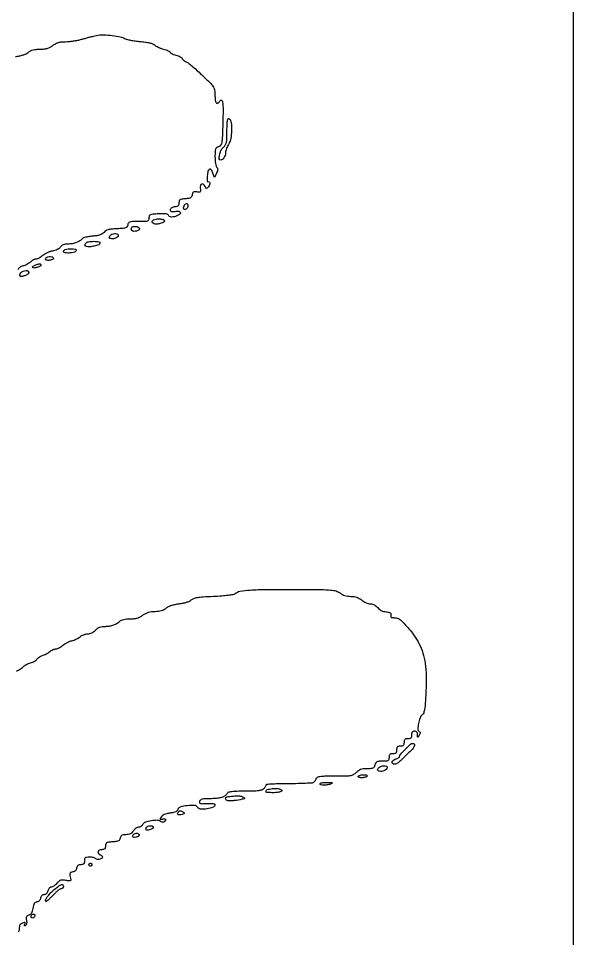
# Model space of a CAD drawing. Extents: x 0 to 2372, y 0 to 2187.
# Drawn here: x 2002 to 2372, y 1089 to 1703 of the extents above; entities that cross this region are included whole.
import ezdxf

# ---------------------------------------------------------------- set-up
doc = ezdxf.new("R2010")
doc.units = 0

msp = doc.modelspace()

# ---------------------------------------------------------------- linework, layer by layer
msp.add_lwpolyline([(0, 1093.5), (0, 0), (1186, 0), (2372, 0), (2372, 1093.5), (2372, 2187), (1186, 2187), (0, 2187)], close=True)
for points in [[(1999.981794, 1677.072381, 0.02249), (2002.611401, 1677.503059, 0.027201), (2005.026682, 1678.149971, 0.030054), (2007.076365, 1678.959567, 0.057626), (2008.580383, 1679.884569, -0.050379), (2010.126523, 1680.866554, -0.05061), (2011.835484, 1681.5177, -0.042927), (2013.875582, 1681.882828, -0.022829), (2016.440579, 1682, 0.024094), (2019.126305, 1682.129494, 0.046988), (2021.230242, 1682.534699, 0.051682), (2023.087952, 1683.292773, 0.036245), (2025, 1684.5, -0.036174), (2026.902078, 1685.701312, -0.051093), (2028.75515, 1686.460653, -0.046867), (2030.842448, 1686.868886, -0.024874), (2033.476351, 1687, 0.023757), (2035.818379, 1687.11134, 0.012952), (2038.675808, 1687.458526, 0.012881), (2041.568345, 1687.962712, 0.019938), (2044.032072, 1688.560938, -0.00188), (2046.381888, 1689.222197, -0.001498), (2048.921921, 1689.918499, -0.001514), (2051.278802, 1690.549356, -0.003813), (2053, 1690.990466, -0.05953), (2057.21691, 1691.517489, -0.023306), (2063.086181, 1691.275603, -0.022761), (2068.814613, 1690.507412, -0.074641), (2072.420266, 1689.281133, 0.054625), (2074.045158, 1688.655206, 0.0144), (2076.761737, 1688.019838, 0.014442), (2079.914482, 1687.471904, 0.014368), (2083.098943, 1687.105806, -0.013496), (2086.519896, 1686.718568, -0.023819), (2089.312146, 1686.189276, -0.028104), (2091.441136, 1685.551275, -0.095691), (2092.678676, 1684.812562, 0.055666), (2093.668234, 1684.109483, 0.020031), (2095.213424, 1683.331442, 0.01958), (2096.989289, 1682.607163, 0.021974), (2098.75, 1682.054483, -0.019012), (2100.378381, 1681.553914, -0.028516), (2101.751563, 1680.984206, -0.027648), (2102.766524, 1680.422369, -0.257992), (2103, 1680, 0.251975), (2103.226293, 1679.579471, 0.029959), (2104.175, 1679.031799, 0.029993), (2105.467504, 1678.479724, 0.020172), (2107, 1678, -0.020454), (2108.532473, 1677.519335, -0.030354), (2109.825, 1676.964422, -0.030525), (2110.772192, 1676.412941, -0.250691), (2111, 1675.987136, 0.186978), (2111.175884, 1675.533247, 0.032967), (2111.847146, 1674.888168, 0.031761), (2112.779589, 1674.199563, 0.023841), (2113.883903, 1673.560036, -0.048682), (2115.467316, 1672.534952, -0.007887), (2118.304763, 1670.204532, -0.008638), (2121.565132, 1667.341215, -0.007502), (2124.883903, 1664.231243, -0.005126), (2130.146548, 1659.043953, -0.056419), (2131.982542, 1656.724805, -0.104806), (2132.764907, 1654.568617, -0.03482), (2133, 1651.196887, 0.014046), (2133.069415, 1648.72639, 0.051473), (2133.317012, 1647.182671, 0.100801), (2133.750972, 1646.31294, 0.230733), (2134.393011, 1646, 0.10561), (2134.973326, 1646.123956, 0.066608), (2135.564758, 1646.489745, 0.062433), (2136.077209, 1647.029802, 0.067116), (2136.425794, 1647.667217, -0.461114), (2137.3182, 1647.983169, -0.236246), (2138.062415, 1646.854578, -0.030514), (2138.364787, 1641.644815, -0.006715), (2138.217206, 1632.682304, -0.00238), (2137.884367, 1623.08208, -0.034677), (2137.516214, 1619.709907, -0.116597), (2136.773485, 1618.002042, -0.142226), (2135.387047, 1616.957055, 0.076665), (2134.091361, 1616.221457, 0.141094), (2133.391405, 1615.243226, 0.074438), (2133.073701, 1613.610082, 0.010884), (2133, 1610.224751, 0.018549), (2133.085954, 1607.90865, 0.022974), (2133.344532, 1605.766489, 0.022176), (2133.716769, 1604.023587, 0.133444), (2134.172874, 1603.227126, -0.093736), (2134.661703, 1602.510258, -0.113593), (2134.811304, 1601.712303, -0.077393), (2134.610956, 1600.699879, -0.02453), (2134.011279, 1599.277126), (2132.676809, 1596.5), (2131.645363, 1599.25, 0.057922), (2130.476219, 1601.525922, 0.362679), (2129.312202, 1601.86655, 0.237244), (2128.329153, 1600.684527, 0.037124), (2127.850694, 1597.595449, 0.013761), (2127.764367, 1595.934671, 0.026785), (2127.803031, 1594.608364, 0.03352), (2127.937853, 1593.714584, 0.516704), (2128.180902, 1593.611761, -0.284375), (2129.029306, 1593.611334, -0.222834), (2129.542617, 1592.823851, -0.118384), (2129.407699, 1591.430198, -0.113792), (2128.655069, 1590.226497, -0.016316), (2127.694298, 1589.326464, -0.193159), (2127.221734, 1589.160086, -0.265941), (2126.852978, 1589.392793, -0.030408), (2126.429755, 1590.322459, 0.114476), (2125.440273, 1591.786409, 0.276907), (2124.211097, 1592.046079, 0.248267), (2123.295105, 1591.066804, 0.103127), (2123.183516, 1589.202985, -0.023324), (2123.345591, 1587.572702, -0.207308), (2123.09951, 1586.911675, -0.215736), (2122.455854, 1586.654115, -0.025357), (2120.879847, 1586.804327, 0.034857), (2119.446268, 1586.91355, 0.145091), (2118.622591, 1586.675078, 0.166684), (2118.126539, 1586.049565, 0.049924), (2117.832831, 1584.851342, -0.075116), (2117.463039, 1583.614694, -0.152303), (2116.783003, 1582.874104, -0.094897), (2115.563017, 1582.447366, -0.018761), (2113.25, 1582.192502, 0.01622), (2110.854832, 1581.940898, 0.106932), (2109.729519, 1581.529929, 0.184335), (2109.180513, 1580.797172, 0.069721), (2109, 1579.508925, -0.058924), (2108.860049, 1578.325491, -0.140662), (2108.428265, 1577.562391, -0.12455), (2107.617273, 1577.088777, -0.041481), (2106.258551, 1576.816422, 0.051234), (2105.188138, 1576.580099, 0.058168), (2104.236039, 1576.136656, 0.066821), (2103.536552, 1575.564587, 0.142138), (2103.2231, 1574.946662, 0.134622), (2103.281897, 1574.218554, 0.224732), (2103.710271, 1573.794386, 0.097091), (2104.656013, 1573.656505, 0.016855), (2106.464549, 1573.806068, -0.044197), (2108.859873, 1573.872869, -0.251712), (2109.907085, 1573.225569, -0.353263), (2109.750148, 1572.222332, -0.061344), (2108.065741, 1571.035184, -0.060733), (2106.062055, 1570.257845, -0.071163), (2104.036708, 1570.040969, -0.100046), (2102.545234, 1570.397811, -0.292489), (2102.002098, 1571.25, 0.295054), (2101.63884, 1571.814063, 0.071376), (2100.520654, 1572.138403, 0.03786), (2098.592543, 1572.262198, 0.00999), (2095.502098, 1572.164673, 0.007151), (2091.501391, 1571.900936, 0.08017), (2089.957904, 1571.523012, 0.205951), (2089.247618, 1570.782325, 0.089797), (2089, 1569.414673, -0.090108), (2088.749728, 1568.037215, -0.222589), (2088.032465, 1567.337104, -0.078147), (2086.454352, 1567.051101, -0.005827), (2082.069551, 1567, 0.00681), (2077.8703, 1566.942802, 0.068527), (2076.145988, 1566.657309, 0.178359), (2075.275803, 1565.990383, 0.106091), (2074.819551, 1564.75, -0.109321), (2074.356034, 1563.514276, -0.164945), (2073.460873, 1562.809125, -0.066804), (2071.702346, 1562.440072, -0.007517), (2067.620912, 1562.201368, 0.011854), (2063.984944, 1561.957062, 0.045597), (2061.759001, 1561.547573, 0.073482), (2060.238607, 1560.869044, 0.081096), (2059.037042, 1559.797417, -0.07823), (2057.897374, 1558.769279, -0.063719), (2056.415993, 1558.052616, -0.045253), (2054.368413, 1557.56697, -0.016702), (2051.416129, 1557.243794, 0.017979), (2049.077617, 1556.981758, 0.022785), (2046.944113, 1556.564573, 0.021676), (2045.228044, 1556.067375, 0.142087), (2044.5, 1555.561087, -0.07622), (2042.865383, 1554.075186, -0.055152), (2040.67338, 1552.946679, -0.050082), (2038.063469, 1552.23792, -0.041296), (2035.187714, 1552, 0.029227), (2033.272294, 1551.88794, 0.062175), (2031.833289, 1551.534167, 0.077722), (2030.736705, 1550.90574, 0.07554), (2029.871972, 1549.967184, -0.084055), (2029.058447, 1549.113655, -0.043269), (2027.800176, 1548.333189, -0.039846), (2026.274128, 1547.707587, -0.037814), (2024.641309, 1547.318703, 0.041003), (2022.97833, 1546.91143, 0.028063), (2021.170767, 1546.193132, 0.028361), (2019.495792, 1545.297419, 0.04995), (2018.245286, 1544.351519, -0.032587), (2017.13757, 1543.451606, -0.031378), (2015.90869, 1542.690759, -0.032954), (2014.741485, 1542.16144, -0.090211), (2013.853977, 1542, 0.083337), (2012.998619, 1541.856436, 0.037305), (2011.947926, 1541.40332, 0.035591), (2010.882828, 1540.746069, 0.040362), (2009.96875, 1539.96875, -0.046066), (2008.981761, 1539.148608, -0.028316), (2007.688129, 1538.364969, -0.028261), (2006.308324, 1537.729616, -0.044434), (2005.057326, 1537.361465, 0.051181), (2003.881113, 1536.998046, 0.057459), (2002.851672, 1536.413084, 0.064086), (2002.083508, 1535.68368, 0.107283), (2001.682195, 1534.892715, -0.1135)], [(2000.725036, 1267.181251, 0.038031), (2002.10041, 1267.746893, 0.036502), (2003.475402, 1268.569567, 0.043339), (2004.633523, 1269.542614, -0.038996), (2005.82263, 1270.559417, -0.027773), (2007.295162, 1271.511518, -0.028198), (2008.811182, 1272.266501, -0.052115), (2010.123943, 1272.674789, 0.042293), (2011.341568, 1273.02747, 0.035252), (2012.562481, 1273.597699, 0.036638), (2013.61012, 1274.28507, 0.076001), (2014.285875, 1274.988716, -0.059438), (2014.93067, 1275.706031, -0.031613), (2015.877726, 1276.435974, -0.030967), (2016.953838, 1277.0687, -0.041728), (2018, 1277.494101, 0.031465), (2019.129195, 1277.92651, 0.016853), (2020.466177, 1278.592788, 0.016718), (2021.789634, 1279.367264, 0.025035), (2022.884859, 1280.137561, -0.032083), (2023.929313, 1280.850376, -0.02875), (2025.094512, 1281.452908, -0.029889), (2026.205309, 1281.871007, -0.075199), (2027.058133, 1282, 0.089832), (2027.937149, 1282.159212, 0.029043), (2029.151553, 1282.696346, 0.027894), (2030.459684, 1283.463288, 0.027957), (2031.673275, 1284.37054, -0.033724), (2032.986567, 1285.328939, -0.022712), (2034.600185, 1286.247674, -0.02292), (2036.250324, 1286.997164, -0.041469), (2037.667782, 1287.431938, 0.035938), (2039.043829, 1287.837436, 0.023631), (2040.561626, 1288.48932, 0.02379), (2041.986038, 1289.268395, 0.04162), (2043.070791, 1290.061397, -0.053349), (2044.138044, 1290.803913, -0.035001), (2045.499751, 1291.430535, -0.035087), (2046.929164, 1291.858902, -0.055311), (2048.200759, 1292, 0.061485), (2049.562248, 1292.168057, 0.050453), (2050.941566, 1292.666007, 0.048246), (2052.252816, 1293.458597, 0.045852), (2053.41242, 1294.5, -0.045962), (2054.753875, 1295.704189, -0.068462), (2056.133792, 1296.463352, -0.061607), (2057.774167, 1296.870329, -0.030042), (2059.930412, 1297, 0.037528), (2062.911099, 1297.224033, 0.051261), (2065.516941, 1297.896282, 0.054787), (2067.795544, 1299.037641, 0.05294), (2069.800793, 1300.657936, -0.115226), (2070.66897, 1301.197363, -0.031312), (2072.239703, 1301.621801, -0.028723), (2074.200237, 1301.905845, -0.021616), (2076.377149, 1302, 0.023521), (2079.102571, 1302.128281, 0.047066), (2081.219223, 1302.531249, 0.052121), (2083.080507, 1303.288381, 0.036303), (2085, 1304.5, -0.035894), (2086.847839, 1305.668501, -0.04787), (2088.67845, 1306.434825, -0.045855), (2090.682721, 1306.860216, -0.029382), (2093.059421, 1307, 0.027811), (2095.35699, 1307.127896, 0.043908), (2097.290734, 1307.517825, 0.04862), (2098.978295, 1308.199499, 0.046397), (2100.53107, 1309.2031, -0.054404), (2102.095346, 1310.179068, -0.031849), (2104.143678, 1311.010144, -0.028577), (2106.554921, 1311.663541, -0.022533), (2109.224347, 1312.10098, 0.021543), (2111.751567, 1312.509982, 0.026757), (2114.054382, 1313.115261, 0.02951), (2115.9462, 1313.848015, 0.07707), (2117.160759, 1314.64788, -0.100014), (2118.805849, 1315.626949, -0.043874), (2121.274218, 1316.256663, -0.02419), (2125.166143, 1316.701179, -0.00501), (2132.047859, 1317.08234, 0.00695), (2137.497569, 1317.405402, 0.013363), (2141.851165, 1317.841501, 0.011906), (2145.17331, 1318.34486, 0.130366), (2146.387944, 1318.907002, -0.132961), (2149.677448, 1320.409083, -0.023482), (2156.478318, 1321.208612, -0.015453), (2167.194382, 1321.628548, -0.003439), (2185.526433, 1321.653951, -0.001219), (2203.652698, 1321.510205, -0.01683), (2210.208005, 1321.221432, -0.049946), (2213.818596, 1320.573779, -0.097698), (2216.411292, 1319.25, 0.044479), (2217.94677, 1318.248487, 0.046046), (2219.617875, 1317.547804, 0.043515), (2221.472857, 1317.136836, 0.032775), (2223.558133, 1317, -0.032484), (2225.725113, 1316.859066, -0.050484), (2227.546753, 1316.431055, -0.052646), (2229.190511, 1315.663521, -0.039386), (2230.817631, 1314.5, 0.040491), (2232.162108, 1313.543067, 0.032507), (2233.743768, 1312.734375, 0.033548), (2235.313971, 1312.17791, 0.068484), (2236.606791, 1312, -0.062077), (2237.935566, 1311.83439, -0.057328), (2239.221665, 1311.346598, -0.054848), (2240.413272, 1310.554543, -0.048196), (2241.462435, 1309.490284, 0.052367), (2242.566814, 1308.388501, 0.053015), (2243.871676, 1307.545384, 0.051587), (2245.35805, 1306.978021, 0.044942), (2247, 1306.693236, -0.023091), (2248.713891, 1306.472506, -0.095613), (2249.684647, 1306.101667, -0.173639), (2250.1415, 1305.526668, -0.125251), (2250.206163, 1304.702953, 0.044306), (2250.151874, 1304.044853, 0.066769), (2250.231831, 1303.475763, 0.090206), (2250.425423, 1303.077896, 0.211426), (2250.706163, 1302.916667, -0.001023), (2251.147479, 1302.869426, -0.00022), (2251.91191, 1302.785675, -0.00023), (2252.797097, 1302.687887, -0.000219), (2253.696085, 1302.587758, -0.159395), (2256.578841, 1301.274407, -0.023807), (2261.118144, 1296.681888, -0.027335), (2265.608408, 1291.098531, -0.038393), (2268.927192, 1285.635396, -0.041448), (2271.56949, 1279.139227, -0.040607), (2273.126263, 1272.251618, -0.032505), (2273.758769, 1263.959723, -0.01448), (2273.563528, 1253, -0.004352), (2273.156067, 1245.66251, -0.024109), (2272.712972, 1241.736527, -0.0466), (2272.098553, 1239.367146, -0.130931), (2271.129134, 1237.971938, 0.130174), (2269.660324, 1235.864704, 0.041473), (2268.643112, 1232.145016, 0.038869), (2268.252288, 1228.483714, 0.267592), (2269.077786, 1226.951926, -0.100371), (2269.548511, 1226.510182, -0.148678), (2269.726288, 1225.977088, -0.104184), (2269.600913, 1225.291708, -0.034458), (2269.146742, 1224.369085, -0.006444), (2268.446246, 1223.198393, -0.350232), (2268.218844, 1223.116688, -0.310886), (2268.065981, 1223.322369, -0.005699), (2268.030409, 1224.75, 0.057001), (2267.899599, 1225.771253, 0.123845), (2267.53163, 1226.464949, 0.135495), (2266.905103, 1226.864154, 0.074626), (2266, 1227, 0.07578), (2265.064742, 1226.857434, 0.149477), (2264.45, 1226.4375, 0.124434), (2264.106468, 1225.682766, 0.044917), (2264, 1224.5, -0.045527), (2263.884257, 1223.231486, -0.152009), (2263.5, 1222.5, -0.152009), (2262.768514, 1222.115743, -0.045527), (2261.5, 1222, 0.045527), (2260.231486, 1221.884257, 0.152009), (2259.5, 1221.5, 0.152009), (2259.115743, 1220.768514, 0.045527), (2259, 1219.5, -0.045527), (2258.884257, 1218.231486, -0.152009), (2258.5, 1217.5, -0.152009), (2257.768514, 1217.115743, -0.045527), (2256.5, 1217, 0.045527), (2255.231486, 1216.884257, 0.152009), (2254.5, 1216.5, 0.152009), (2254.115743, 1215.768514, 0.045527), (2254, 1214.5, -0.045527), (2253.884257, 1213.231486, -0.152009), (2253.5, 1212.5, -0.152009), (2252.768514, 1212.115743, -0.045527), (2251.5, 1212, 0.045527), (2250.231486, 1211.884257, 0.152009), (2249.5, 1211.5, 0.152009), (2249.115743, 1210.768514, 0.045527), (2249, 1209.5, -0.057726), (2248.837445, 1208.096709, -0.208607), (2248.310841, 1207.392317, -0.116567), (2247.210453, 1207.069417, -0.013337), (2244.608408, 1207, 0.017111), (2242.123705, 1206.914944, 0.098742), (2240.861291, 1206.571963, 0.154826), (2240.111474, 1205.845847, 0.062164), (2239.589356, 1204.5, -0.064703), (2239.054048, 1203.140585, -0.158113), (2238.278155, 1202.413682, -0.094396), (2236.948977, 1202.072946, -0.014766), (2234.230948, 1201.982723, 0.024007), (2231.752904, 1201.854604, 0.059951), (2229.986461, 1201.46067, 0.071316), (2228.550715, 1200.710337, 0.046995), (2227.14504, 1199.482723, -0.069121), (2225.371822, 1198.066942, -0.09116), (2223.435327, 1197.351407, -0.039127), (2220.326012, 1197.058555, -0.003923), (2212.863655, 1197, 0.003985), (2206.055345, 1196.945743, 0.030602), (2202.872477, 1196.699782, 0.075737), (2201.149929, 1196.186702, 0.196641), (2200.291557, 1195.25, -0.034842), (2199.965584, 1194.526124, -0.028095), (2199.520373, 1193.798248, -0.02892), (2199.030477, 1193.170847, -0.062485), (2198.572942, 1192.765313, -0.136344), (2197.7098, 1192.47025, -0.003115), (2193.335489, 1192.241942, -0.006741), (2188.171752, 1192.074403, -0.004487), (2182.25, 1192.015313, 0.005362), (2176.24615, 1191.944899, 0.009841), (2171.359892, 1191.738904, 0.004062), (2167.358032, 1191.45856, 0.39153), (2167, 1191.071429, -0.110284), (2166.896964, 1190.60997, -0.03046), (2166.538393, 1189.954018, -0.029203), (2166.030014, 1189.241238, -0.02687), (2165.428571, 1188.571429, -0.123081), (2164.120179, 1187.786308, -0.042522), (2161.948636, 1187.322224, -0.025269), (2158.573665, 1187.068541, -0.006125), (2152.978262, 1187, 0.006142), (2147.670349, 1186.93479, 0.022718), (2144.328783, 1186.700507, 0.032914), (2142.184199, 1186.307533, 0.200181), (2141.29969, 1185.645985, -0.113528), (2139.757179, 1184.021665, -0.070374), (2137.371627, 1182.885095, -0.051858), (2134.060251, 1182.212184, -0.024219), (2129.682373, 1182, 0.009767), (2126.238411, 1181.932716, 0.052301), (2124.382065, 1181.664343, 0.111912), (2123.334335, 1181.130838, 0.156268), (2122.773604, 1180.25, 0.141263), (2122.794852, 1179.357732, 0.25154), (2123.306665, 1178.857992, 0.078173), (2124.597209, 1178.696379, 0.008144), (2127.656973, 1178.84255, -0.014286), (2129.975411, 1178.924779, -0.037738), (2131.631125, 1178.811088, -0.057524), (2132.683159, 1178.532441, -0.308502), (2133, 1178.067799, -0.312603), (2131.796405, 1176.330807, -0.053698), (2127.694259, 1175.276423, -0.052332), (2123.346403, 1175.103617, -0.24919), (2121.29969, 1176.367714, 0.256715), (2119.339578, 1177.540353, 0.037458), (2114.534766, 1177.356111, 0.037351), (2109.824577, 1176.460625, 0.269364), (2108.259713, 1174.885142, -0.129693), (2107.757864, 1173.995747, -0.089045), (2106.81133, 1173.317858, -0.057702), (2105.308529, 1172.805454, -0.020363), (2103.063059, 1172.413977, 0.025202), (2100.916881, 1172.018384, 0.045079), (2099.217253, 1171.449915, 0.056492), (2097.948009, 1170.713503, 0.093762), (2097.111494, 1169.806923, 0.01105), (2096.407952, 1168.622918, 0.274214), (2096.415697, 1168.257986, 0.327478), (2096.727555, 1168.132933, 0.013938), (2097.936943, 1168.479987, -0.041922), (2098.73641, 1168.661734, -0.077525), (2099.400856, 1168.651767, -0.122398), (2099.83541, 1168.461177, -0.232532), (2100, 1168.126405, -0.153913), (2099.684503, 1167.12576, -0.146815), (2098.846948, 1166.464394, -0.13764), (2097.738308, 1166.349483, -0.130606), (2096.706195, 1166.822858, 0.1757), (2094.512882, 1167.603443, 0.039701), (2090.507753, 1167.260993, 0.03931), (2086.626192, 1166.29779, 0.191694), (2084.928189, 1164.865819, -0.069002), (2084.408795, 1164.152232, -0.056036), (2083.679578, 1163.548084, -0.057688), (2082.861412, 1163.137957, -0.087578), (2082.079826, 1163, 0.106994), (2081.253049, 1162.821031, 0.048924), (2080.292219, 1162.265625, 0.045365), (2079.355611, 1161.456404, 0.046916), (2078.591957, 1160.5, -0.051923), (2077.628123, 1159.317312, -0.08098), (2076.562087, 1158.553609, -0.075536), (2075.253585, 1158.13554, -0.039637), (2073.546498, 1158, 0.026617), (2071.76077, 1157.904872, 0.109611), (2070.740926, 1157.561473, 0.153294), (2070.147365, 1156.889383, 0.069645), (2069.819551, 1155.75, -0.087414), (2069.432193, 1154.563106, -0.154754), (2068.702575, 1153.850113, -0.08572), (2067.366521, 1153.442993, -0.015171), (2064.75, 1153.195209, 0.012796), (2061.976669, 1152.945857, 0.102743), (2060.766806, 1152.544884, 0.194742), (2060.188942, 1151.802357, 0.069276), (2060, 1150.445209, -0.047898), (2059.881776, 1149.213903, -0.152423), (2059.494398, 1148.494521, -0.149336), (2058.760859, 1148.114646, -0.04537), (2057.5, 1148, 0.10875), (2055.886549, 1147.644875, 0.215329), (2055.046267, 1146.673805, 0.248907), (2055.278653, 1145.520063, 0.13016), (2056.5, 1144.638374, -0.049969), (2057.073759, 1144.349616, -0.054875), (2057.559375, 1143.960312, -0.062056), (2057.89094, 1143.534367, -0.135188), (2058, 1143.138374, -0.234846), (2057.539321, 1142.211657, -0.096833), (2056.245841, 1141.57873, -0.089871), (2054.723462, 1141.452472, -0.173944), (2053.632783, 1141.967217, 0.106673), (2053.015286, 1142.365507, 0.03159), (2051.934005, 1142.69662, 0.03013), (2050.639057, 1142.923917, 0.028386), (2049.3, 1143, 0.024368), (2047.47582, 1142.911045, 0.138598), (2046.58, 1142.560606, 0.183226), (2046.133696, 1141.848791, 0.04944), (2046, 1140.5, -0.045331), (2045.885646, 1139.241265, -0.148603), (2045.506955, 1138.507154, -0.152513), (2044.790859, 1138.118911, -0.048567), (2043.569551, 1138, 0.054795), (2042.419929, 1137.873634, 0.117225), (2041.621614, 1137.485692, 0.122993), (2041.106774, 1136.794654, 0.063704), (2040.819551, 1135.75, -0.071515), (2040.531445, 1134.762473, -0.09255), (2039.990893, 1133.991081, -0.091271), (2039.201816, 1133.459364, -0.067635), (2038.187616, 1133.172274, 0.04788), (2036.958585, 1132.876096, 0.196186), (2036.393311, 1132.380697, 0.147223), (2036.24631, 1131.531394, 0.023816), (2036.530866, 1129.859467, -0.017264), (2036.882806, 1127.94368, -0.266458), (2036.647243, 1127.342879, -0.207674), (2035.961162, 1127.155368, -0.010678), (2033.640438, 1127.539632, 0.031606), (2031.656189, 1127.78343, 0.093629), (2030.30103, 1127.609497, 0.094725), (2029.111704, 1126.954736, 0.032824), (2027.682517, 1125.602438, -0.028731), (2026.646971, 1124.606428, -0.031164), (2025.530609, 1123.764466, -0.032804), (2024.492504, 1123.172441, -0.113662), (2023.743737, 1123, 0.143776), (2023.113127, 1122.81484, 0.072208), (2022.481033, 1122.265625, 0.062332), (2021.942811, 1121.456141, 0.054145), (2021.589356, 1120.5, -0.054988), (2021.199029, 1119.449555, -0.082052), (2020.623422, 1118.659054, -0.094555), (2019.893289, 1118.171101, -0.100483), (2019.050499, 1118, 0.090967), (2018.221654, 1117.847946, 0.107102), (2017.553748, 1117.413917, 0.097166), (2017.080784, 1116.70358, 0.063239), (2016.819551, 1115.75, -0.070944), (2016.541642, 1114.793384, -0.085287), (2016.01758, 1114.018323, -0.087425), (2015.276823, 1113.476314, -0.079063), (2014.369184, 1113.196067, 0.097026), (2013.307283, 1112.826246, 0.119056), (2012.55216, 1112.10049, 0.078857), (2012.012756, 1110.862279, 0.023727), (2011.591227, 1108.845137, -0.026474), (2011.176344, 1106.912852, -0.067612), (2010.620515, 1105.596191, -0.094729), (2009.870229, 1104.746529, -0.101031), (2008.875423, 1104.257171, 0.064119), (2007.860322, 1103.847199, 0.16083), (2007.328469, 1103.264682, 0.123901), (2007.170863, 1102.370642, 0.031346), (2007.370625, 1100.896875, -0.038067), (2007.512364, 1099.734089, -0.051686), (2007.451021, 1098.679098, -0.062002), (2007.207681, 1097.849151, -0.153225), (2006.797307, 1097.374729, -0.064781), (2006.34281, 1097.169473, -0.350363), (2006.108303, 1097.262917, -0.194637), (2006.062384, 1097.605752, -0.02878), (2006.279073, 1098.284869, 0.043269), (2006.511343, 1099.092844, 0.337809), (2006.34893, 1099.422221, 0.190202), (2005.865578, 1099.463517, 0.017346), (2004.699012, 1099.069959, 0.068524), (2003.715961, 1098.536872, 0.095681), (2003.038709, 1097.804454, 0.089628), (2002.654848, 1096.834175, 0.053457), (2002.541516, 1095.594059, -0.03193), (2002.48636, 1094.44969, -0.103906), (2002.249477, 1093.732636, -0.194601), (2001.842573, 1093.416665, -0.161963)]]:
    msp.add_lwpolyline(points, format="xyb")
for points in [[(2143.393011, 1634.418213, -0.082395), (2144.08466, 1631.040727, -0.031225), (2143.964618, 1626.212658, -0.0309), (2143.254574, 1621.484787, -0.0938), (2142, 1618.5, 0.033508), (2141.238883, 1617.164385, 0.026544), (2140.594872, 1615.632187, 0.027244), (2140.149239, 1614.140748, 0.058389), (2140.006589, 1612.95, -0.070813), (2139.748076, 1611.166877, -0.072491), (2139.002762, 1609.542162, -0.083808), (2137.95127, 1608.395317, -0.166905), (2136.8, 1608, -0.390471), (2135.88286, 1608.845082, -0.070399), (2136.032106, 1611.379046, -0.057572), (2136.990672, 1614.326647, -0.098808), (2138.5, 1616.41242, 0.058309), (2139.886285, 1618.035408, 0.091756), (2140.610546, 1619.713633, 0.049106), (2140.927434, 1622.209585, 0.007038), (2141, 1627.364671, -0.012559), (2141.130656, 1632.565727, -0.069322), (2141.654835, 1635.31119, -0.492613), (2142.458981, 1635.585083, -0.155543)], [(2115, 1577.559017, -0.119467), (2114.733481, 1576.459491, -0.102648), (2113.983357, 1575.532249, -0.130219), (2113.067091, 1575.115307, -0.242984), (2112.30993, 1575.356736, -0.230479), (2112.019605, 1576.197884, -0.076784), (2112.381846, 1577.486858, -0.075769), (2113.122972, 1578.621817, -0.213422), (2113.968615, 1579, -0.138501), (2114.361922, 1578.888923, -0.100101), (2114.697031, 1578.576711, -0.085761), (2114.922668, 1578.109745, -0.069866)], [(2099.325332, 1567.5, -0.250351), (2098.430708, 1566.355682, -0.051915), (2095.917402, 1565.542558, -0.051777), (2093.233494, 1565.257803, -0.199495), (2091.715353, 1565.884647, -0.05119), (2091.193478, 1566.525919, -0.180725), (2091.077831, 1567.035361, -0.171534), (2091.322986, 1567.513087, -0.045245), (2092.008359, 1568.05216, -0.117464), (2093.806503, 1568.692671, -0.045947), (2096.458289, 1568.736452, -0.047312), (2098.79339, 1568.33592, -0.38766)], [(2082.712564, 1562.377325, -0.333511), (2082.392529, 1561.430923, -0.081443), (2080.804985, 1560.686719, -0.071199), (2078.887212, 1560.428826, -0.196708), (2077.654379, 1560.945621, -0.098), (2077.371479, 1561.36812, -0.077518), (2077.240546, 1561.903345, -0.075514), (2077.27752, 1562.466598, -0.084521), (2077.481492, 1562.970053, -0.203077), (2078.498707, 1563.690918, -0.082346), (2080.229345, 1563.780112, -0.082532), (2081.892576, 1563.306307, -0.205537)], [(2056.341372, 1552.5, -0.275348), (2055.541635, 1551.540233, -0.027425), (2052.549066, 1550.667102, -0.03221), (2049.38214, 1550.140893, -0.117198), (2047.375043, 1550.409577, -0.045887), (2046.591055, 1550.796167, -0.221377), (2046.323527, 1551.19987, -0.18225), (2046.435051, 1551.720476, -0.030297), (2047.050908, 1552.56134, -0.182824), (2048.811089, 1553.560797, -0.040363), (2052.333566, 1553.82222, -0.041854), (2055.609437, 1553.525729, -0.409359)], [(2068.468991, 1558.050173, -0.335524), (2068.375752, 1557.059786, -0.092999), (2067.045637, 1556.061117, -0.074239), (2065.156903, 1555.455367, -0.132913), (2063.546919, 1555.620369, -0.0497), (2062.81021, 1555.990639, -0.198563), (2062.525229, 1556.395167, -0.187128), (2062.600611, 1556.899809, -0.043644), (2063.096921, 1557.616783, -0.115145), (2064.31046, 1558.537009, -0.084956), (2065.949697, 1558.955585, -0.092985), (2067.500492, 1558.79225, -0.183739)], [(2040.435239, 1548.104785, -0.336802), (2040.358623, 1547.310516, -0.115619), (2039.339592, 1546.621291, -0.061353), (2037.429832, 1546.15007, -0.029849), (2034.918213, 1546, -0.051808), (2033.080849, 1546.190893, -0.188162), (2032.11591, 1546.821743, -0.360344), (2032.172552, 1547.607943, -0.106305), (2033.25, 1548.337719, -0.06779), (2035.082507, 1548.802037, -0.036314), (2037.419319, 1548.896, -0.032454), (2039.56587, 1548.686497, -0.217078)], [(2025.302821, 1542.5, -0.252291), (2025.17739, 1542.093918, -0.075351), (2024.634266, 1541.700801, -0.055451), (2023.789144, 1541.377553, -0.035007), (2022.75, 1541.183578, -0.033647), (2021.696334, 1541.133712, -0.054519), (2020.807812, 1541.248887, -0.075097), (2020.200744, 1541.496829, -0.264185), (2020, 1541.850244, -0.263446), (2020.67268, 1543.038331, -0.105009), (2022.505921, 1543.668665, -0.107108), (2024.412996, 1543.493716, -0.274399)], [(2017, 1538.019052, -0.289085), (2016.475651, 1537.187933, -0.040337), (2014.485774, 1536.428671, -0.040667), (2012.366809, 1535.993413, -0.230639), (2011.308246, 1536.358421, -0.333007), (2011.264892, 1536.660628, -0.089331), (2011.58906, 1537.062632, -0.054658), (2012.228805, 1537.504812, -0.028773), (2013.104816, 1537.915131, -0.011307), (2015.170641, 1538.68777, -0.077308), (2016.236515, 1538.882808, -0.229979), (2016.776344, 1538.638215, -0.175075)], [(2008.45, 1532.112395, -0.054537), (2007.931742, 1531.724518, -0.019519), (2007.118125, 1531.285837, -0.019095), (2006.181095, 1530.870444, -0.021424), (2005.25, 1530.545007, -0.032874), (2004.157643, 1530.291909, -0.138383), (2003.495406, 1530.367103, -0.210569), (2003.127668, 1530.748137, -0.088371), (2003, 1531.464837, -0.205889), (2003.565598, 1532.780163, -0.084971), (2005.210623, 1533.879349, -0.085464), (2007.118628, 1534.364525, -0.211674), (2008.45, 1533.895521, -0.08029), (2008.78449, 1533.459763, -0.124243), (2008.9, 1533.002083, -0.124609), (2008.784385, 1532.545377, -0.081041)], [(2266, 1217.680335, -0.112854), (2265.851429, 1217.030474, -0.032079), (2265.339063, 1216.122284, -0.030561), (2264.611136, 1215.142333, -0.028136), (2263.75, 1214.229475, 0.000933), (2262.79164, 1213.318322, 0.000768), (2261.772432, 1212.342696, 0.000775), (2260.839381, 1211.444008, 0.002067), (2260.177428, 1210.79914, -0.000039), (2259.513304, 1210.146882, -0.000014), (2258.570058, 1209.220685, -0.000014), (2257.537255, 1208.206661, -0.000016), (2256.562758, 1207.25, -0.032081), (2255.565005, 1206.388946, -0.031911), (2254.463585, 1205.660938, -0.033625), (2253.421173, 1205.153499, -0.096751), (2252.635329, 1205, -0.18261), (2251.395878, 1205.468288, -0.278027), (2251.059004, 1206.534749, -0.170528), (2251.878359, 1207.801314, -0.103589), (2253.5, 1208.589356, 0.028247), (2254.457423, 1208.888024, 0.039937), (2255.265625, 1209.267222, 0.045491), (2255.83755, 1209.666478, 0.22111), (2256, 1210.01587, -0.185891), (2256.540621, 1211.419758, -0.009965), (2259.869929, 1214.95717, -0.010117), (2263.334715, 1218.354269, -0.180602), (2264.75, 1218.949224, -0.105706), (2265.226858, 1218.867353, -0.103425), (2265.632812, 1218.597433, -0.100578), (2265.904672, 1218.18014, -0.094514)], [(2247.773814, 1202.821443, -0.118047), (2246.986037, 1201.555816, -0.085083), (2245.616712, 1200.600243, -0.084977), (2244.005554, 1200.154389, -0.117241), (2242.523299, 1200.352686, -0.040707), (2241.665555, 1200.764674, -0.204838), (2241.355812, 1201.182814, -0.196715), (2241.437758, 1201.707282, -0.037333), (2242.009821, 1202.511833, -0.134495), (2243.478377, 1203.539735, -0.072536), (2245.659244, 1203.978371, -0.106285), (2247.357051, 1203.707669, -0.400184)], [(2234.5, 1197, -0.148232), (2234.062795, 1196.614292, -0.039751), (2233.182263, 1196.29375, -0.036649), (2232.075702, 1196.073587, -0.030793), (2230.881966, 1196, -0.02871), (2229.723577, 1196.066569, -0.070785), (2228.901638, 1196.281831, -0.147963), (2228.506288, 1196.608973, -0.292787), (2228.5, 1197, -0.148232), (2228.937205, 1197.385708, -0.039751), (2229.817737, 1197.70625, -0.036649), (2230.924298, 1197.926413, -0.030793), (2232.118034, 1198, -0.02871), (2233.276423, 1197.933431, -0.070785), (2234.098362, 1197.718169, -0.147963), (2234.493712, 1197.391027, -0.292787)], [(2210.5, 1192, -0.057259), (2208.251417, 1191.325409, -0.044296), (2205.701724, 1191.09908, -0.046096), (2203.586137, 1191.294534, -0.361221), (2203, 1192, -0.320305), (2203.27486, 1192.385041, -0.034411), (2204.395312, 1192.685604, -0.032203), (2205.929294, 1192.88444, -0.019831), (2207.75, 1192.929715, -0.006847), (2210.086444, 1192.863132, -0.071077), (2211.029547, 1192.687518, -0.560431), (2211.095294, 1192.397794, -0.091871)], [(2176.833846, 1188.123851, -0.038367), (2177.453612, 1187.660796, -0.274684), (2177.565218, 1187.319776, -0.222828), (2177.322208, 1187.005596, -0.026892), (2176.502058, 1186.639163, -0.071832), (2174.155882, 1186.107144, -0.027462), (2170.800145, 1186.024371, -0.019726), (2167.609152, 1186.247129, -0.382596), (2167, 1186.926676, -0.331186), (2167.853424, 1188.073791, -0.042622), (2171.04187, 1188.741183, -0.04408), (2174.545291, 1188.856982, -0.128173)], [(2151.947845, 1183.053395, -0.050179), (2152.569176, 1182.566827, -0.370249), (2152.602871, 1182.220438, -0.174182), (2152.1887, 1181.928702, -0.016032), (2150.947845, 1181.629384, -0.013337), (2145.889978, 1180.719639, -0.047085), (2142.596973, 1180.531105, -0.095856), (2140.687828, 1180.97417, -0.296136), (2140, 1182.033665, -0.355587), (2140.943645, 1183.192775, -0.029779), (2145.050234, 1183.791109, -0.033948), (2149.387519, 1183.866033, -0.129081)], [(2111.882128, 1173.094011, -0.056625), (2112.466, 1172.624066, -0.326512), (2112.521341, 1172.25481, -0.17671), (2112.146208, 1171.913274, -0.020356), (2111.056767, 1171.518017, -0.041595), (2109.449336, 1171.151487, -0.161361), (2108.457358, 1171.330886, -0.301391), (2108.127592, 1171.954451, -0.114132), (2108.458881, 1172.933469, -0.080071), (2109.087555, 1173.659911, -0.16414), (2109.780761, 1173.930569, -0.11984), (2110.653117, 1173.761278, -0.033602)], [(2091.755005, 1162.75, -0.199545), (2090.950071, 1161.817407, -0.065171), (2089.198747, 1161.208394, -0.078674), (2087.567126, 1161.130863, -0.382481), (2087, 1161.763782, -0.117571), (2087.224497, 1162.705313, -0.125652), (2087.846704, 1163.417411, -0.099028), (2088.868929, 1163.855954, -0.052009), (2090.25, 1164, -0.062422), (2090.968883, 1163.9099, -0.111391), (2091.497322, 1163.640651, -0.149915), (2091.763643, 1163.234231, -0.151292)], [(2082.455504, 1158.071996, -0.216552), (2082.507334, 1157.666265, -0.11597), (2082.246662, 1157.221749, -0.078782), (2081.697716, 1156.802462, -0.046961), (2080.93916, 1156.48069, -0.04459), (2079.401499, 1156.139727, -0.166245), (2078.443943, 1156.334218, -0.29479), (2078.12668, 1156.962532, -0.112427), (2078.458881, 1157.933469, -0.14258), (2079.276751, 1158.671265, -0.104395), (2080.469954, 1158.966659, -0.107123), (2081.655349, 1158.75244, -0.157535)], [(2051, 1138, -0.099038), (2050.923658, 1137.618362, -0.097945), (2050.70625, 1137.29375, -0.097945), (2050.381638, 1137.076342, -0.099038), (2050, 1137, -0.099038), (2049.618362, 1137.076342, -0.097945), (2049.29375, 1137.29375, -0.097945), (2049.076342, 1137.618362, -0.099038), (2049, 1138, -0.099038), (2049.076342, 1138.381638, -0.097945), (2049.29375, 1138.70625, -0.097945), (2049.618362, 1138.923658, -0.099038), (2050, 1139, -0.099038), (2050.381638, 1138.923658, -0.097945), (2050.70625, 1138.70625, -0.097945), (2050.923658, 1138.381638, -0.099038)], [(2032, 1123.5, -0.095283), (2031.889894, 1122.927457, -0.096983), (2031.575548, 1122.440625, -0.098778), (2031.106424, 1122.114715, -0.102925), (2030.555056, 1122, 0.150231), (2029.762204, 1121.756277, 0.018772), (2028.295038, 1120.677521, 0.020743), (2026.611992, 1119.222024, 0.015817), (2024.890446, 1117.497944, -0.007667), (2023.246815, 1115.797347, -0.012779), (2021.805475, 1114.423198, -0.0064), (2020.581432, 1113.342721, -0.392408), (2020.313907, 1113.35276, -0.309181), (2020.106108, 1114.45898, -0.047321), (2021.256969, 1116.523191, -0.040478), (2023.240642, 1118.955801, -0.027859), (2025.844614, 1121.382084, -0.011568), (2028.968411, 1123.863296, -0.079349), (2030.695273, 1124.783833, -0.299923), (2031.593561, 1124.553137, -0.18627)], [(2013, 1104.166667, -0.108877), (2012.811284, 1103.310297, -0.127543), (2012.284736, 1102.669079, -0.144342), (2011.566741, 1102.412785, -0.153624), (2010.844208, 1102.596285, -0.216101), (2010.429398, 1103.213724, -0.159804), (2010.55481, 1104.037836, -0.132181), (2011.184533, 1104.740389, -0.145303), (2012.059017, 1105, -0.087308), (2012.418314, 1104.936779, -0.094392), (2012.723586, 1104.755208, -0.100145), (2012.927786, 1104.484563, -0.112153)]]:
    msp.add_lwpolyline(points, format="xyb", close=True)

doc.saveas('drawing.dxf')
